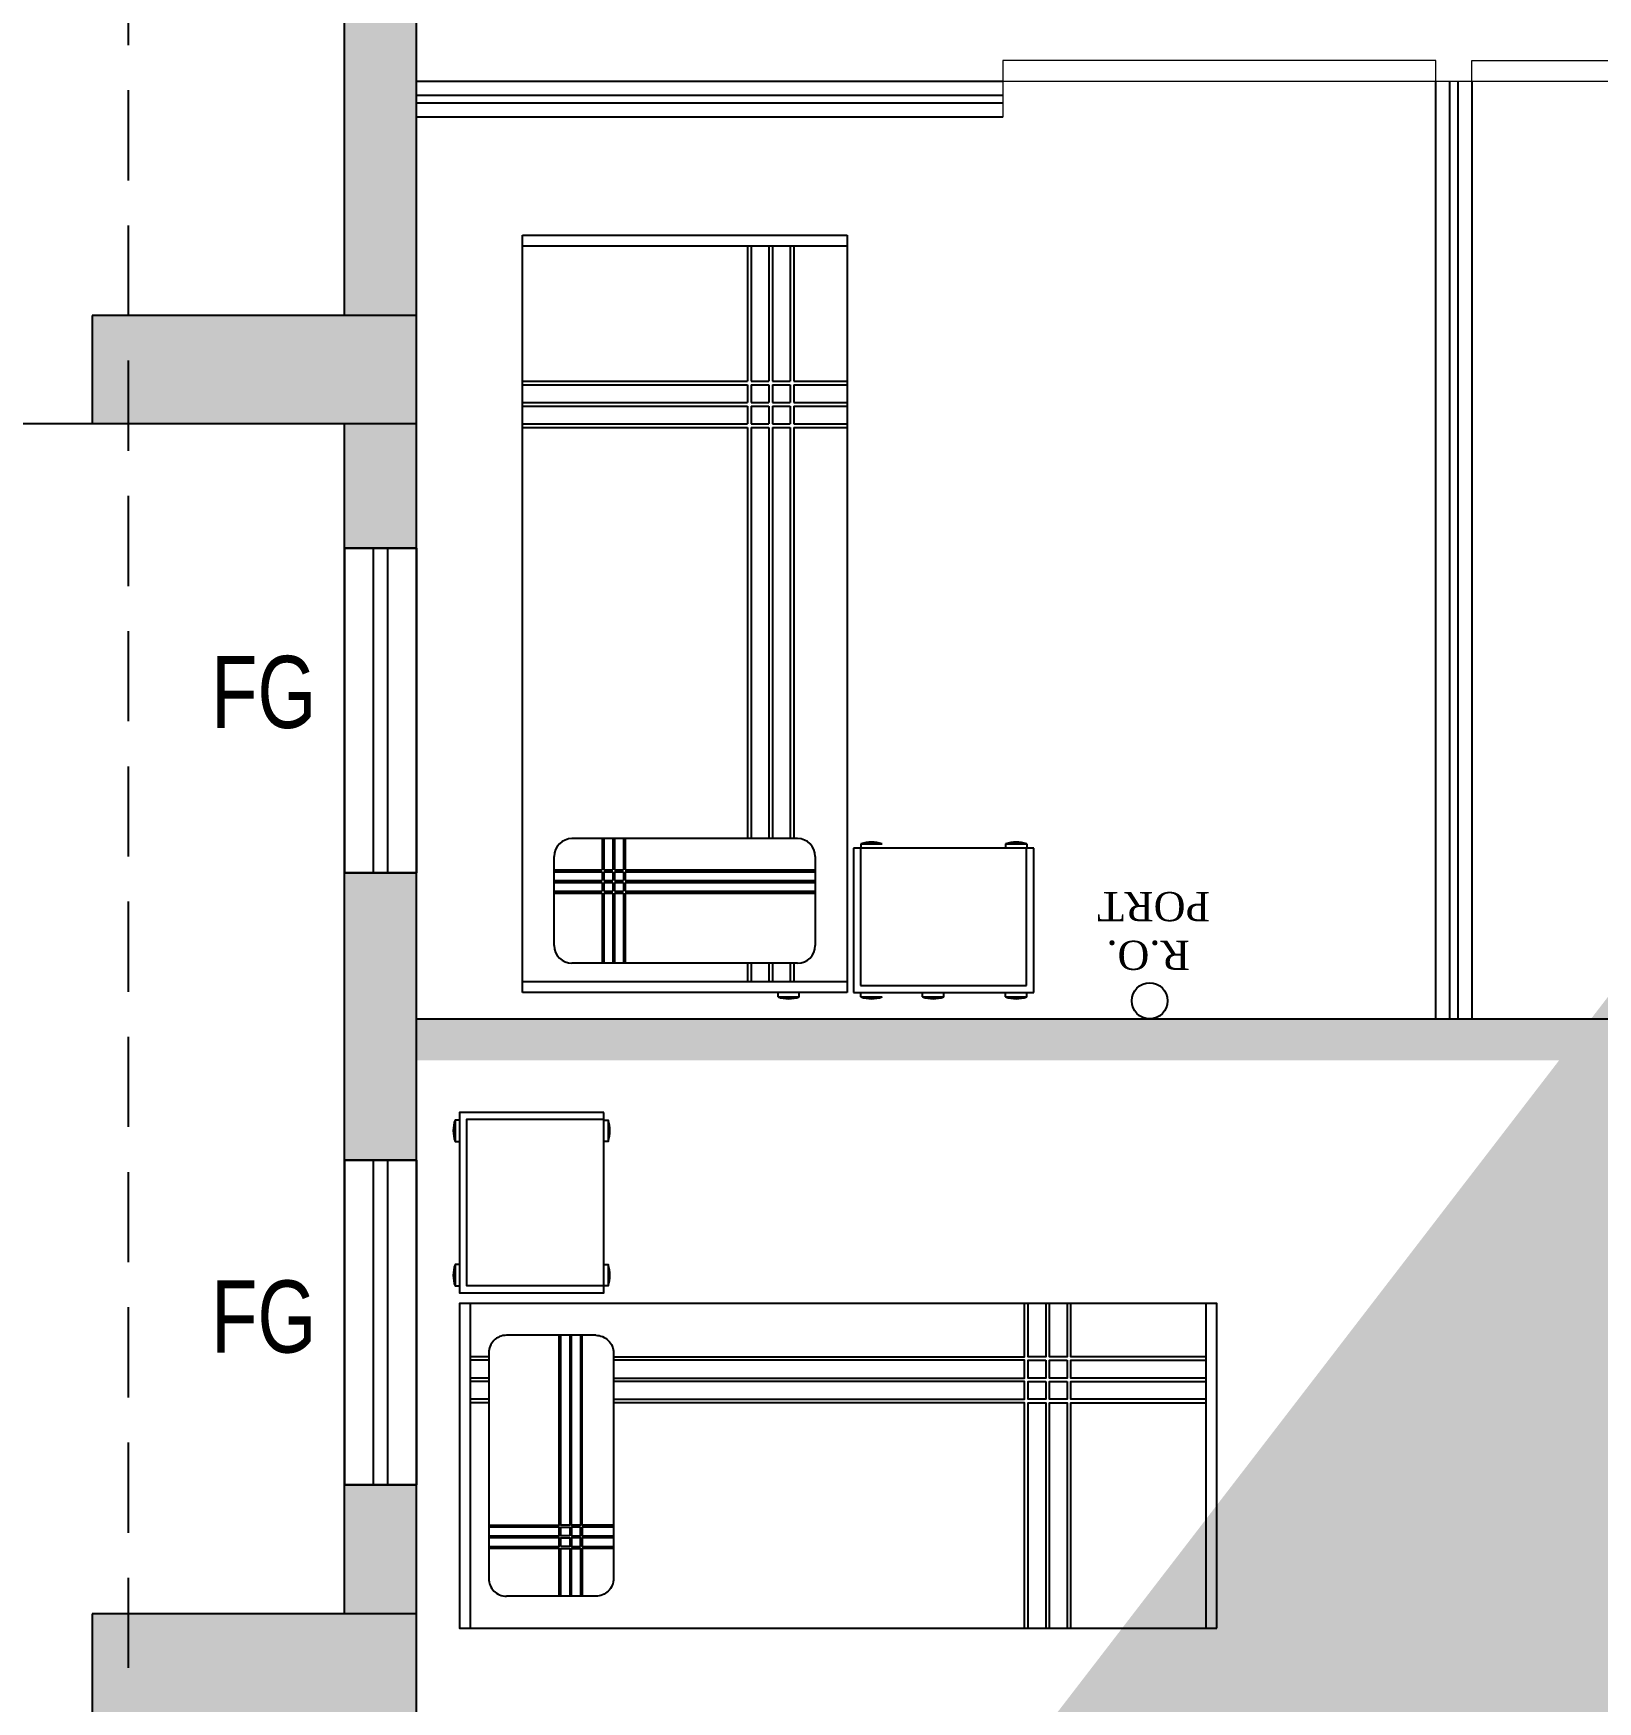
# Model space of a CAD drawing. Extents: x 11034434 to 11724204, y -4674497 to -3911811.
# Drawn here: x 11290358 to 11294695, y -4637256 to -4632629 of the extents above; entities that cross this region are included whole.
import ezdxf

# ---------------------------------------------------------------- set-up
doc = ezdxf.new("R2010")
doc.units = 0
doc.header["$MEASUREMENT"] = 0
doc.linetypes.add('DASHED', pattern=[0.75, 0.5, -0.25])
doc.layers.get('0').update_dxf_attribs({"color": 251, "linetype": 'CONTINUOUS'})
doc.layers.add('0.0', color=251, linetype='CONTINUOUS', lineweight=0)
doc.layers.add('OT TEXT', color=251, linetype='CONTINUOUS', lineweight=5)
doc.layers.add('HATCH', color=251, linetype='CONTINUOUS')
doc.layers.add('HS', color=251, linetype='CONTINUOUS')
doc.styles.add('ARIAL', font='arial.ttf', dxfattribs={"width": 0.75})
doc.styles.get("Standard").update_dxf_attribs({"font": 'arial.ttf'})

msp = doc.modelspace()

# ---------------------------------------------------------------- hatches: boundary and pattern name
at = {"layer": 'HATCH', "ltscale": 500}
h = msp.add_hatch(color=251, dxfattribs=at)
h.dxf.hatch_style = 1
h.paths.add_polyline_path([(11284390.7, -4648802), (11284690.7, -4648802), (11284690.7, -4649702), (11284390.7, -4649702)])
h.paths.add_polyline_path([(11327800.7, -4652667), (11328700.7, -4652667), (11328700.7, -4652967), (11327800.7, -4652967)])
h.paths.add_polyline_path([(11302215.7, -4658732), (11302515.7, -4658732), (11302515.7, -4659632), (11302215.7, -4659632)])
h.paths.add_polyline_path([(11324600.7, -4658732), (11325200.7, -4658732), (11325200.7, -4659032), (11324600.7, -4659032)])
h.paths.add_polyline_path([(11280960.7, -4640612), (11281710.7, -4640612), (11281710.7, -4640912), (11280960.7, -4640912)])
h.paths.add_polyline_path([(11280960.7, -4644142), (11281860.7, -4644142), (11281860.7, -4644442), (11280960.7, -4644442)])
h.paths.add_polyline_path([(11317942.4, -4658632), (11318770.7, -4658632), (11318770.7, -4658932), (11317942.4, -4658932)])
h.paths.add_polyline_path([(11294185.7, -4658032), (11294485.7, -4658032), (11294485.7, -4658932), (11294185.7, -4658932)])
h.paths.add_polyline_path([(11288015.7, -4658182), (11288315.7, -4658182), (11288315.7, -4658932), (11288015.7, -4658932)])
h.paths.add_polyline_path([(11287690.7, -4658957), (11287990.7, -4658957), (11287990.7, -4659707), (11287690.7, -4659707)])
h.paths.add_polyline_path([(11280960.7, -4629742), (11281710.7, -4629742), (11281710.7, -4630042), (11280960.7, -4630042)])
h.paths.add_polyline_path([(11327800.7, -4629742), (11328700.7, -4629742), (11328700.7, -4630042), (11327800.7, -4630042)])
h.paths.add_polyline_path([(11280860.7, -4648802), (11281160.7, -4648802), (11281160.7, -4649702), (11280860.7, -4649702)])
h.paths.add_polyline_path([(11287690.7, -4658182), (11287990.7, -4658182), (11287990.7, -4658932), (11287690.7, -4658932)])
h.paths.add_polyline_path([(11327700.7, -4616012), (11328000.7, -4616012), (11328000.7, -4615033.7), (11327700.7, -4615033.7)])
h.paths.add_polyline_path([(11280960.7, -4637012), (11281710.7, -4637012), (11281710.7, -4637312), (11280960.7, -4637312)])
h.paths.add_polyline_path([(11309415.7, -4658732), (11309715.7, -4658732), (11309715.7, -4659632), (11309415.7, -4659632)])
h.paths.add_polyline_path([(11327800.7, -4609782), (11328700.7, -4609782), (11328700.7, -4610082), (11327800.7, -4610082)])
h.paths.add_polyline_path([(11327800.7, -4626142), (11328700.7, -4626142), (11328700.7, -4626442), (11327800.7, -4626442)])
h.paths.add_polyline_path([(11280960.7, -4633412), (11281710.7, -4633412), (11281710.7, -4633712), (11280960.7, -4633712)])
h.paths.add_polyline_path([(11313015.7, -4652702), (11313315.7, -4652702), (11313315.7, -4653602), (11313015.7, -4653602)])
h.paths.add_polyline_path([(11327800.7, -4633412), (11328700.7, -4633412), (11328700.7, -4633712), (11327800.7, -4633712)])
h.paths.add_polyline_path([(11286005.7, -4619012), (11286305.7, -4619012), (11286305.7, -4619612), (11286005.7, -4619612)])
h.paths.add_polyline_path([(11280960.7, -4619012), (11281860.7, -4619012), (11281860.7, -4619312), (11280960.7, -4619312)])
h.paths.add_polyline_path([(11327800.7, -4619012), (11328600.7, -4619012), (11328600.7, -4619312), (11327800.7, -4619312)])
h.paths.add_polyline_path([(11324600.7, -4647742), (11325299.6, -4647742), (11325299.6, -4648042), (11324600.7, -4648042)])
h.paths.add_polyline_path([(11321770.7, -4658632), (11322598.9, -4658632), (11322598.9, -4658932), (11321770.7, -4658932)])
h.paths.add_polyline_path([(11327800.7, -4640612), (11328700.7, -4640612), (11328700.7, -4640912), (11327800.7, -4640912)])
h.paths.add_polyline_path([(11286005.7, -4615412), (11286305.7, -4615412), (11286305.7, -4616012), (11286005.7, -4616012)])
h.paths.add_polyline_path([(11286330.7, -4615412), (11286630.7, -4615412), (11286630.7, -4616012), (11286330.7, -4616012)])
h.paths.add_polyline_path([(11282340.7, -4615112), (11282640.7, -4615112), (11282640.7, -4616012), (11282340.7, -4616012)])
h.paths.add_polyline_path([(11327800.7, -4658632), (11328700.7, -4658632), (11328700.7, -4658932), (11327800.7, -4658932)])
h.paths.add_polyline_path([(11300450.7, -4607482), (11300750.7, -4607482), (11300750.7, -4608382), (11300450.7, -4608382)])
h.paths.add_polyline_path([(11306480.7, -4607482), (11306780.7, -4607482), (11306780.7, -4608382), (11306480.7, -4608382)])
h.paths.add_polyline_path([(11284390.7, -4658182), (11284690.7, -4658182), (11284690.7, -4658932), (11284390.7, -4658932)])
h.paths.add_polyline_path([(11286330.7, -4619012), (11286630.7, -4619012), (11286630.7, -4619612), (11286330.7, -4619612)])
h.paths.add_polyline_path([(11297150.7, -4607482), (11297450.7, -4607482), (11297450.7, -4608382), (11297150.7, -4608382)])
h.paths.add_polyline_path([(11282340.7, -4609232), (11282640.7, -4609232), (11282640.7, -4609982), (11282340.7, -4609982)])
h.paths.add_polyline_path([(11286005.7, -4622612), (11286305.7, -4622612), (11286305.7, -4623212), (11286005.7, -4623212)])
h.paths.add_polyline_path([(11286330.7, -4623212), (11286630.7, -4623212), (11286630.7, -4622612), (11286330.7, -4622612)])
h.paths.add_polyline_path([(11284390.7, -4643692), (11284690.7, -4643692), (11284690.7, -4644442), (11284390.7, -4644442)])
h.paths.add_polyline_path([(11286005.7, -4609232), (11286305.7, -4609232), (11286305.7, -4609982), (11286005.7, -4609982)])
h.paths.add_polyline_path([(11283940.7, -4658957), (11284690.7, -4658957), (11284690.7, -4659257), (11283940.7, -4659257)])
h.paths.add_polyline_path([(11313015.7, -4658732), (11313315.7, -4658732), (11313315.7, -4659632), (11313015.7, -4659632)])
h.paths.add_polyline_path([(11284390.7, -4652702), (11284690.7, -4652702), (11284690.7, -4653452), (11284390.7, -4653452)])
h.paths.add_polyline_path([(11305815.7, -4658732), (11306115.7, -4658732), (11306115.7, -4659632), (11305815.7, -4659632)])
h.paths.add_polyline_path([(11327800.7, -4622612), (11328700.7, -4622612), (11328700.7, -4622912), (11327800.7, -4622912)])
h.paths.add_polyline_path([(11280960.7, -4626142), (11281710.7, -4626142), (11281710.7, -4626442), (11280960.7, -4626442)])
h.paths.add_polyline_path([(11321770.7, -4658957), (11322370.7, -4658957), (11322370.7, -4659257), (11321770.7, -4659257)])
h.paths.add_polyline_path([(11280685.7, -4658957), (11281435.7, -4658957), (11281435.7, -4659257), (11280685.7, -4659257)])
h.paths.add_polyline_path([(11318170.7, -4658957), (11318770.7, -4658957), (11318770.7, -4659257), (11318170.7, -4659257)])
h.paths.add_polyline_path([(11281860.7, -4622612), (11280960.7, -4622612), (11280960.7, -4622912), (11281860.7, -4622912)])
h.paths.add_polyline_path([(11294185.7, -4652702), (11294485.7, -4652702), (11294485.7, -4653602), (11294185.7, -4653602)])
h.paths.add_polyline_path([(11298615.7, -4658732), (11298915.7, -4658732), (11298915.7, -4659632), (11298615.7, -4659632)])
h.paths.add_polyline_path([(11318470.7, -4652702), (11318770.7, -4652702), (11318770.7, -4653602), (11318470.7, -4653602)])
h.paths.add_polyline_path([(11327800.7, -4644142), (11328700.7, -4644142), (11328700.7, -4644442), (11327800.7, -4644442)])
h.paths.add_polyline_path([(11327800.7, -4649402), (11328778.9, -4649402), (11328778.9, -4649702), (11327800.7, -4649702)])
h.paths.add_polyline_path([(11288760.7, -4609082), (11289060.7, -4609082), (11289060.7, -4609982), (11288760.7, -4609982)])
edge = h.paths.add_edge_path()
edge.add_line((11309265.7, -4609082), (11309265.7, -4609982))
edge.add_line((11321770.7, -4649702), (11322748.9, -4649702))
edge.add_line((11287690.7, -4643692), (11287690.7, -4644442))
edge.add_line((11309565.7, -4616012), (11309565.7, -4615112))
edge.add_line((11287990.7, -4653452), (11287990.7, -4652702))
edge.add_line((11288015.7, -4652702), (11288015.7, -4653452))
h.paths.add_polyline_path([(11306480.7, -4649402), (11307380.7, -4649402), (11307380.7, -4649702), (11306480.7, -4649702)], flags=17)
h.paths.add_polyline_path([(11291120.7, -4648802), (11291420.7, -4648802), (11291420.7, -4649702), (11291120.7, -4649702)], flags=17)
h.paths.add_polyline_path([(11288015.7, -4648952), (11288315.7, -4648952), (11288315.7, -4649702), (11288015.7, -4649702)], flags=17)
h.paths.add_polyline_path([(11288015.7, -4652702), (11288315.7, -4652702), (11288315.7, -4653452), (11288015.7, -4653452)], flags=17)
h.paths.add_polyline_path([(11296472.4, -4649402), (11297450.7, -4649402), (11297450.7, -4649702), (11296472.4, -4649702)], flags=17)
h.paths.add_polyline_path([(11298276.5, -4652702), (11299254.8, -4652702), (11299254.8, -4653002), (11298276.5, -4653002)], flags=17)
h.paths.add_polyline_path([(11311840.7, -4649402), (11312740.7, -4649402), (11312740.7, -4649702), (11311840.7, -4649702)], flags=17)
h.paths.add_polyline_path([(11300450.7, -4649402), (11301428.9, -4649402), (11301428.9, -4649702), (11300450.7, -4649702)], flags=17)
h.paths.add_polyline_path([(11317870.7, -4649402), (11318770.7, -4649402), (11318770.7, -4649702), (11317870.7, -4649702)], flags=17)
h.paths.add_polyline_path([(11287690.7, -4648952), (11287990.7, -4648952), (11287990.7, -4649702), (11287690.7, -4649702)], flags=17)
h.paths.add_polyline_path([(11287690.7, -4652702), (11287990.7, -4652702), (11287990.7, -4653452), (11287690.7, -4653452)], flags=17)
h.paths.add_polyline_path([(11311840.7, -4622612), (11312740.7, -4622612), (11312740.7, -4622912), (11311840.7, -4622912)], flags=17)
h.paths.add_polyline_path([(11306480.7, -4615412), (11306780.7, -4615412), (11306780.7, -4616012), (11306480.7, -4616012)], flags=16)
h.paths.add_polyline_path([(11306480.7, -4629742), (11307380.7, -4629742), (11307380.7, -4630042), (11306480.7, -4630042)], flags=17)
h.paths.add_polyline_path([(11303250.7, -4613552), (11303850.7, -4613552), (11303850.7, -4613852), (11303250.7, -4613852)], flags=17)
h.paths.add_polyline_path([(11303250.7, -4615712), (11303850.7, -4615712), (11303850.7, -4616012), (11303250.7, -4616012)], flags=16)
h.paths.add_polyline_path([(11311840.7, -4644142), (11312740.7, -4644142), (11312740.7, -4644442), (11311840.7, -4644442)], flags=17)
h.paths.add_polyline_path([(11287690.7, -4643692), (11287990.7, -4643692), (11287990.7, -4644442), (11287690.7, -4644442)], flags=17)
h.paths.add_polyline_path([(11297450.7, -4633712), (11296550.7, -4633712), (11296550.7, -4633412), (11297450.7, -4633412)], flags=17)
h.paths.add_polyline_path([(11290520.7, -4640612), (11291420.7, -4640612), (11291420.7, -4640912), (11290520.7, -4640912)], flags=17)
h.paths.add_polyline_path([(11297150.7, -4643842), (11297450.7, -4643842), (11297450.7, -4644742), (11297150.7, -4644742)], flags=17)
h.paths.add_polyline_path([(11290520.7, -4644142), (11291420.7, -4644142), (11291420.7, -4644442), (11290520.7, -4644442)], flags=17)
h.paths.add_polyline_path([(11306480.7, -4640612), (11307380.7, -4640612), (11307380.7, -4640912), (11306480.7, -4640912)], flags=17)
h.paths.add_polyline_path([(11288015.7, -4643692), (11288315.7, -4643692), (11288315.7, -4644442), (11288015.7, -4644442)], flags=17)
h.paths.add_polyline_path([(11290520.7, -4637012), (11291420.7, -4637012), (11291420.7, -4637312), (11290520.7, -4637312)], flags=17)
h.paths.add_polyline_path([(11311840.7, -4626142), (11312740.7, -4626142), (11312740.7, -4626442), (11311840.7, -4626442)], flags=17)
h.paths.add_polyline_path([(11311840.7, -4637012), (11312740.7, -4637012), (11312740.7, -4637312), (11311840.7, -4637312)], flags=17)
h.paths.add_polyline_path([(11311840.7, -4633412), (11312740.7, -4633412), (11312740.7, -4633712), (11311840.7, -4633712)], flags=17)
h.paths.add_polyline_path([(11315340.7, -4647742), (11315940.7, -4647742), (11315940.7, -4648042), (11315340.7, -4648042)], flags=17)
h.paths.add_polyline_path([(11321770.7, -4629742), (11322670.7, -4629742), (11322670.7, -4630042), (11321770.7, -4630042)], flags=17)
h.paths.add_polyline_path([(11317870.7, -4629742), (11318770.7, -4629742), (11318770.7, -4630042), (11317870.7, -4630042)], flags=17)
h.paths.add_polyline_path([(11300450.7, -4636712), (11300750.7, -4636712), (11300750.7, -4637612), (11300450.7, -4637612)], flags=17)
h.paths.add_polyline_path([(11306480.7, -4637012), (11307380.7, -4637012), (11307380.7, -4637312), (11306480.7, -4637312)], flags=17)
h.paths.add_polyline_path([(11321770.7, -4649402), (11322748.9, -4649402), (11322748.9, -4649702), (11321770.7, -4649702)], flags=17)
h.paths.add_polyline_path([(11297150.7, -4636712), (11297450.7, -4636712), (11297450.7, -4637612), (11297150.7, -4637612)], flags=17)
h.paths.add_polyline_path([(11318470.7, -4636712), (11318770.7, -4636712), (11318770.7, -4637612), (11318470.7, -4637612)], flags=17)
h.paths.add_polyline_path([(11300450.7, -4629742), (11301350.7, -4629742), (11301350.7, -4630042), (11300450.7, -4630042)], flags=17)
h.paths.add_polyline_path([(11313568.2, -4615712), (11314468.2, -4615712), (11314468.2, -4616012), (11313568.2, -4616012)], flags=17)
h.paths.add_polyline_path([(11317870.7, -4615712), (11318770.7, -4615712), (11318770.7, -4616012), (11317870.7, -4616012)], flags=17)
h.paths.add_polyline_path([(11321770.7, -4615712), (11322670.7, -4615712), (11322670.7, -4616012), (11321770.7, -4616012)], flags=17)
h.paths.add_polyline_path([(11306480.7, -4633412), (11307380.7, -4633412), (11307380.7, -4633712), (11306480.7, -4633712)], flags=17)
h.paths.add_polyline_path([(11300450.7, -4633412), (11301350.7, -4633412), (11301350.7, -4633712), (11300450.7, -4633712)], flags=17)
h.paths.add_polyline_path([(11294020.7, -4647742), (11294620.7, -4647742), (11294620.7, -4648042), (11294020.7, -4648042)], flags=17)
h.paths.add_polyline_path([(11306480.7, -4622612), (11307380.7, -4622612), (11307380.7, -4622912), (11306480.7, -4622912)], flags=17)
h.paths.add_polyline_path([(11290520.7, -4633412), (11291420.7, -4633412), (11291420.7, -4633712), (11290520.7, -4633712)], flags=17)
h.paths.add_polyline_path([(11321770.7, -4633412), (11322670.7, -4633412), (11322670.7, -4633712), (11321770.7, -4633712)], flags=17)
h.paths.add_polyline_path([(11317870.7, -4633412), (11318770.7, -4633412), (11318770.7, -4633712), (11317870.7, -4633712)], flags=17)
h.paths.add_polyline_path([(11321770.7, -4636712), (11322070.7, -4636712), (11322070.7, -4637612), (11321770.7, -4637612)], flags=17)
h.paths.add_polyline_path([(11300450.7, -4640312), (11300750.7, -4640312), (11300750.7, -4641212), (11300450.7, -4641212)], flags=17)
h.paths.add_polyline_path([(11321770.7, -4643842), (11322070.7, -4643842), (11322070.7, -4644742), (11321770.7, -4644742)], flags=17)
h.paths.add_polyline_path([(11306480.7, -4626142), (11307380.7, -4626142), (11307380.7, -4626442), (11306480.7, -4626442)], flags=17)
h.paths.add_polyline_path([(11318470.7, -4625842), (11318770.7, -4625842), (11318770.7, -4626742), (11318470.7, -4626742)], flags=17)
h.paths.add_polyline_path([(11321770.7, -4625842), (11322070.7, -4625842), (11322070.7, -4626742), (11321770.7, -4626742)], flags=17)
h.paths.add_polyline_path([(11296550.7, -4629742), (11297450.7, -4629742), (11297450.7, -4630042), (11296550.7, -4630042)], flags=17)
h.paths.add_polyline_path([(11311645.4, -4629741.8), (11312740.7, -4629742), (11312740.7, -4630042), (11311645.4, -4630041.8)], flags=17)
h.paths.add_polyline_path([(11290520.7, -4629742), (11291420.7, -4629742), (11291420.7, -4630042), (11290520.7, -4630042)], flags=17)
h.paths.add_polyline_path([(11305476.5, -4652702), (11306454.8, -4652702), (11306454.8, -4653002), (11305476.5, -4653002)], flags=17)
h.paths.add_polyline_path([(11297150.7, -4640312), (11297450.7, -4640312), (11297450.7, -4641212), (11297150.7, -4641212)], flags=17)
h.paths.add_polyline_path([(11293005.7, -4609982), (11293305.7, -4609982), (11293305.7, -4609182), (11293005.7, -4609182)], flags=17)
h.paths.add_polyline_path([(11321770.7, -4622312), (11322070.7, -4622312), (11322070.7, -4623212), (11321770.7, -4623212)], flags=17)
h.paths.add_polyline_path([(11297150.7, -4612952), (11297450.7, -4612952), (11297450.7, -4613852), (11297150.7, -4613852)], flags=17)
h.paths.add_polyline_path([(11311840.7, -4619012), (11312740.7, -4619012), (11312740.7, -4619312), (11311840.7, -4619312)], flags=17)
h.paths.add_polyline_path([(11306480.7, -4612952), (11306780.7, -4612952), (11306780.7, -4613852), (11306480.7, -4613852)], flags=17)
h.paths.add_polyline_path([(11293005.7, -4615112), (11293305.7, -4615112), (11293305.7, -4616012), (11293005.7, -4616012)], flags=17)
h.paths.add_polyline_path([(11309265.7, -4615112), (11309565.7, -4615112), (11309565.7, -4616012), (11309265.7, -4616012)], flags=16)
h.paths.add_polyline_path([(11290520.7, -4619012), (11291420.7, -4619012), (11291420.7, -4619312), (11290520.7, -4619312)], flags=17)
h.paths.add_polyline_path([(11300450.7, -4619012), (11301095.7, -4619012), (11301095.7, -4619312), (11300450.7, -4619312)], flags=17)
h.paths.add_polyline_path([(11288760.7, -4615112), (11289060.7, -4615112), (11289060.7, -4616012), (11288760.7, -4616012)], flags=17)
h.paths.add_polyline_path([(11318470.7, -4609082), (11318770.7, -4609082), (11318770.7, -4609982), (11318470.7, -4609982)], flags=17)
h.paths.add_polyline_path([(11297150.7, -4615112), (11297450.7, -4615112), (11297450.7, -4616012), (11297150.7, -4616012)], flags=17)
h.paths.add_polyline_path([(11313868.2, -4609082), (11314168.2, -4609082), (11314168.2, -4609982), (11313868.2, -4609982)], flags=17)
h.paths.add_polyline_path([(11321770.7, -4619012), (11322670.7, -4619012), (11322670.7, -4619312), (11321770.7, -4619312)], flags=17)
h.paths.add_polyline_path([(11297150.7, -4625842), (11297450.7, -4625842), (11297450.7, -4626742), (11297150.7, -4626742)], flags=17)
h.paths.add_polyline_path([(11290520.7, -4622612), (11291420.7, -4622612), (11291420.7, -4622912), (11290520.7, -4622912)], flags=17)
h.paths.add_polyline_path([(11309265.7, -4609082), (11309565.7, -4609082), (11309565.7, -4609982), (11309265.7, -4609982)], flags=17)
h.paths.add_polyline_path([(11317870.7, -4619012), (11318770.7, -4619012), (11318770.7, -4619312), (11317870.7, -4619312)], flags=17)
h.paths.add_polyline_path([(11321770.7, -4609082), (11322070.7, -4609082), (11322070.7, -4609982), (11321770.7, -4609982)], flags=17)
h.paths.add_polyline_path([(11309076.5, -4652702), (11310054.8, -4652702), (11310054.8, -4653002), (11309076.5, -4653002)], flags=17)
h.paths.add_polyline_path([(11306480.7, -4619012), (11307380.7, -4619012), (11307380.7, -4619312), (11306480.7, -4619312)], flags=17)
h.paths.add_polyline_path([(11306480.7, -4644142), (11307380.7, -4644142), (11307380.7, -4644442), (11306480.7, -4644442)], flags=17)
h.paths.add_polyline_path([(11300450.7, -4622312), (11300750.7, -4622312), (11300750.7, -4623212), (11300450.7, -4623212)], flags=17)
h.paths.add_polyline_path([(11311840.7, -4640612), (11312740.7, -4640612), (11312740.7, -4640912), (11311840.7, -4640912)], flags=17)
h.paths.add_polyline_path([(11297150.7, -4623212), (11297450.7, -4623212), (11297450.7, -4622314.4), (11297150.7, -4622314.4)], flags=17)
h.paths.add_polyline_path([(11318470.7, -4640312), (11318770.7, -4640312), (11318770.7, -4641212), (11318470.7, -4641212)], flags=17)
h.paths.add_polyline_path([(11300450.7, -4643842), (11300750.7, -4643842), (11300750.7, -4644742), (11300450.7, -4644742)], flags=17)
h.paths.add_polyline_path([(11321770.7, -4640312), (11322070.7, -4640312), (11322070.7, -4641212), (11321770.7, -4641212)], flags=17)
h.paths.add_polyline_path([(11296472.4, -4619012), (11297450.7, -4619012), (11297450.7, -4619312), (11296472.4, -4619312)], flags=17)
h.paths.add_polyline_path([(11318470.7, -4643842), (11318770.7, -4643842), (11318770.7, -4644742), (11318470.7, -4644742)], flags=17)
h.paths.add_polyline_path([(11300450.7, -4625842), (11300750.7, -4625842), (11300750.7, -4626742), (11300450.7, -4626742)], flags=17)
h.paths.add_polyline_path([(11290520.7, -4626142), (11291420.7, -4626142), (11291420.7, -4626442), (11290520.7, -4626442)], flags=17)
h.paths.add_polyline_path([(11318470.7, -4622312), (11318770.7, -4622312), (11318770.7, -4623212), (11318470.7, -4623212)], flags=17)
h.paths.add_polyline_path([(11322070.7, -4652759.1), (11321770.7, -4652759.1), (11321770.7, -4653680.2), (11322070.7, -4653680.2)])
at = {"layer": 'HS', "lineweight": -3, "ltscale": 500}
h = msp.add_hatch(color=256, dxfattribs=at)
h.dxf.hatch_style = 1
h.paths.add_polyline_path([(11291420.7, -4630382), (11291420.7, -4630042), (11291220.7, -4630042), (11291220.7, -4630382)])
h.paths.add_polyline_path([(11291220.7, -4633412), (11291220.7, -4633112), (11291420.7, -4633112), (11291420.7, -4633412)])
h = msp.add_hatch(color=256, dxfattribs=at)
h.dxf.hatch_style = 1
h.paths.add_polyline_path([(11291420.7, -4633122.5), (11291420.7, -4630355.2), (11291220.7, -4630355.2), (11291220.7, -4633122.5)])
h = msp.add_hatch(color=256, dxfattribs=at)
h.dxf.hatch_style = 1
h.paths.add_polyline_path([(11291420.7, -4635754), (11291420.7, -4634957), (11291220.7, -4634957), (11291220.7, -4635754), (11291420.7, -4635754)])
h.paths.add_polyline_path([(11291420.7, -4637012), (11291420.7, -4636654), (11291220.7, -4636654), (11291220.7, -4637012)])
h.paths.add_polyline_path([(11291420.7, -4634057), (11291420.7, -4633712), (11291220.7, -4633712), (11291220.7, -4634057)])
h = msp.add_hatch(color=256, dxfattribs=at)
h.dxf.hatch_style = 1
h.paths.add_polyline_path([(11297335.7, -4635477), (11297335.7, -4635362), (11291420.7, -4635362), (11291420.7, -4635477)])

# ---------------------------------------------------------------- linework, layer by layer
at = {"linetype": 'DASHED', "lineweight": 25, "ltscale": 500}
msp.add_line((11290620.7, -4623412), (11290620.7, -4643642), dxfattribs=at)
at = {"lineweight": 25}
for p, q in [((11291420.7, -4633712), (11291420.7, -4629303)), ((11291220.7, -4633412), (11291220.7, -4630042)), ((11291420.7, -4632761.9), (11293046.4, -4632761.9)), ((11294246.3, -4635362), (11294246.3, -4632761.9)), ((11294285.3, -4635362), (11294285.3, -4632761.9)), ((11294307.3, -4632761.9), (11294307.3, -4635362)), ((11294346.3, -4632761.9), (11294346.3, -4635362)), ((11291420.7, -4632801), (11293046.4, -4632801)), ((11293046.4, -4632822.9), (11291420.7, -4632822.9)), ((11293046.4, -4632862), (11291420.7, -4632862)), ((11291714.1, -4635289.3), (11291714.1, -4633189.3)), ((11291714.1, -4633189.3), (11292614.1, -4633189.3)), ((11291714.1, -4633218.8), (11292614.1, -4633218.8)), ((11292614.1, -4633189.3), (11292614.1, -4635289.3)), ((11291420.7, -4633412), (11290520.7, -4633412)), ((11290520.7, -4633412), (11290520.7, -4633712)), ((11291420.7, -4633712), (11288058.4, -4633712)), ((11291220.7, -4637012), (11291220.7, -4633712)), ((11291420.7, -4637012), (11291420.7, -4633712)), ((11291220.7, -4634057), (11291220.7, -4634957)), ((11291220.7, -4634057), (11291420.7, -4634057)), ((11291300.7, -4634957), (11291300.7, -4634057)), ((11291340.7, -4634957), (11291340.7, -4634057)), ((11291420.7, -4634057), (11291420.7, -4634957)), ((11292476.8, -4634862.4), (11291851.4, -4634862.4)), ((11293131.6, -4634889.3), (11292631.6, -4634889.3)), ((11292631.6, -4634889.3), (11292631.6, -4635289.3)), ((11292651.3, -4634889.3), (11292651.3, -4635269.6)), ((11292652.7, -4634877.1), (11292652.7, -4634889.3)), ((11292652.7, -4634877.1), (11292711.8, -4634877.1)), ((11293053.7, -4634877.1), (11293053.7, -4634889.3)), ((11293053.7, -4634877.1), (11293112.8, -4634877.1)), ((11293111.9, -4635269.6), (11293111.9, -4634889.3)), ((11293112.8, -4634877.1), (11293112.8, -4634889.3)), ((11293131.6, -4635289.3), (11293131.6, -4634889.3)), ((11291802.2, -4635159), (11291802.2, -4634911.6)), ((11292526, -4634911.6), (11292526, -4635159)), ((11291220.7, -4634957), (11291420.7, -4634957)), ((11292476.8, -4635208.2), (11291851.4, -4635208.2)), ((11292614.1, -4635259.7), (11291714.1, -4635259.7)), ((11292614.1, -4635289.3), (11291714.1, -4635289.3)), ((11292422.7, -4635301.4), (11292422.7, -4635289.3)), ((11292422.7, -4635301.4), (11292481.8, -4635301.4)), ((11292481.8, -4635301.4), (11292481.8, -4635289.3)), ((11292631.6, -4635289.3), (11293131.6, -4635289.3)), ((11292651.3, -4635269.6), (11293111.9, -4635269.6)), ((11292652.7, -4635301.4), (11292652.7, -4635289.3)), ((11292652.7, -4635301.4), (11292711.8, -4635301.4)), ((11292823.7, -4635301.4), (11292823.7, -4635289.3)), ((11292823.7, -4635301.4), (11292882.8, -4635301.4)), ((11292882.8, -4635301.4), (11292882.8, -4635289.3)), ((11293053.7, -4635301.4), (11293053.7, -4635289.3)), ((11293053.7, -4635301.4), (11293112.8, -4635301.4)), ((11293112.8, -4635301.4), (11293112.8, -4635289.3)), ((11291420.7, -4635362), (11297335.7, -4635362)), ((11291220.7, -4635754), (11291220.7, -4636654)), ((11291220.7, -4635754), (11291420.7, -4635754)), ((11291300.7, -4636654), (11291300.7, -4635754)), ((11291340.7, -4636654), (11291340.7, -4635754)), ((11291420.7, -4635754), (11291420.7, -4636654)), ((11291420.7, -4637012), (11291420.7, -4635812)), ((11291569, -4636151.5), (11291569, -4637051.5)), ((11293610, -4637051.5), (11293610, -4636151.5)), ((11291917.1, -4636239.6), (11291669.7, -4636239.6)), ((11291220.7, -4636654), (11291420.7, -4636654)), ((11291420.7, -4637012), (11290520.7, -4637012)), ((11290520.7, -4637012), (11290520.7, -4637312)), ((11291420.7, -4637312), (11291420.7, -4637012))]:
    msp.add_line(p, q, dxfattribs=at)
at = {"lineweight": 25, "ltscale": 0.75}
for p, q in [((11292338.5, -4633218.8), (11292338.5, -4633594.2)), ((11292348.4, -4633218.8), (11292348.4, -4633594.2)), ((11292397.6, -4633218.8), (11292397.6, -4633594.2)), ((11292407.4, -4633218.8), (11292407.4, -4633594.2)), ((11292456.6, -4633218.8), (11292456.6, -4633594.2)), ((11292466.5, -4633218.8), (11292466.5, -4633594.2)), ((11291714.1, -4633594.2), (11292338.5, -4633594.2)), ((11292348.4, -4633594.2), (11292397.6, -4633594.2)), ((11292407.4, -4633594.2), (11292456.6, -4633594.2)), ((11292466.5, -4633594.2), (11292614.1, -4633594.2)), ((11291714.1, -4633604), (11292338.5, -4633604)), ((11292338.5, -4633604), (11292338.5, -4633653.2)), ((11292348.4, -4633604), (11292348.4, -4633653.2)), ((11292348.4, -4633604), (11292397.6, -4633604)), ((11292397.6, -4633604), (11292397.6, -4633653.2)), ((11292407.4, -4633604), (11292407.4, -4633653.2)), ((11292407.4, -4633604), (11292456.6, -4633604)), ((11292456.6, -4633604), (11292456.6, -4633653.2)), ((11292466.5, -4633604), (11292466.5, -4633653.2)), ((11292466.5, -4633604), (11292614.1, -4633604)), ((11291714.1, -4633653.2), (11292338.5, -4633653.2)), ((11291714.1, -4633663.1), (11292338.5, -4633663.1)), ((11292338.5, -4633663.1), (11292338.5, -4633712.3)), ((11292348.4, -4633653.2), (11292397.6, -4633653.2)), ((11292348.4, -4633663.1), (11292348.4, -4633712.3)), ((11292348.4, -4633663.1), (11292397.6, -4633663.1)), ((11292397.6, -4633663.1), (11292397.6, -4633712.3)), ((11292407.4, -4633653.2), (11292456.6, -4633653.2)), ((11292407.4, -4633663.1), (11292407.4, -4633712.3)), ((11292407.4, -4633663.1), (11292456.6, -4633663.1)), ((11292456.6, -4633663.1), (11292456.6, -4633712.3)), ((11292466.5, -4633653.2), (11292614.1, -4633653.2)), ((11292466.5, -4633663.1), (11292466.5, -4633712.3)), ((11292466.5, -4633663.1), (11292614.1, -4633663.1)), ((11291714.1, -4633712.3), (11292338.5, -4633712.3)), ((11291714.1, -4633722.1), (11292338.5, -4633722.1)), ((11292338.5, -4633722.1), (11292338.5, -4634862.4)), ((11292348.4, -4633712.3), (11292397.6, -4633712.3)), ((11292348.4, -4633722.1), (11292348.4, -4634862.4)), ((11292348.4, -4633722.1), (11292397.6, -4633722.1)), ((11292397.6, -4633722.1), (11292397.6, -4634862.4)), ((11292407.4, -4633712.3), (11292456.6, -4633712.3)), ((11292407.4, -4633722.1), (11292407.4, -4634862.4)), ((11292407.4, -4633722.1), (11292456.6, -4633722.1)), ((11292456.6, -4633722.1), (11292456.6, -4634862.4)), ((11292466.5, -4633712.3), (11292614.1, -4633712.3)), ((11292466.5, -4633722.1), (11292466.5, -4634862.4)), ((11292466.5, -4633722.1), (11292614.1, -4633722.1)), ((11291935, -4634862.4), (11291935, -4634949.3)), ((11291939.9, -4634862.4), (11291939.9, -4634949.3)), ((11291964.5, -4634862.4), (11291964.5, -4634949.3)), ((11291969.4, -4634862.4), (11291969.4, -4634949.3)), ((11291994.1, -4634862.4), (11291994.1, -4634949.3)), ((11291999, -4634862.4), (11291999, -4634949.3)), ((11291802.2, -4634949.3), (11291935, -4634949.3)), ((11291802.2, -4634954.2), (11291935, -4634954.2)), ((11291802.2, -4634978.8), (11291935, -4634978.8)), ((11291935, -4634954.2), (11291935, -4634978.8)), ((11291939.9, -4634949.3), (11291964.5, -4634949.3)), ((11291939.9, -4634954.2), (11291939.9, -4634978.8)), ((11291939.9, -4634954.2), (11291964.5, -4634954.2)), ((11291939.9, -4634978.8), (11291964.5, -4634978.8)), ((11291964.5, -4634954.2), (11291964.5, -4634978.8)), ((11291969.4, -4634949.3), (11291994.1, -4634949.3)), ((11291969.4, -4634954.2), (11291994.1, -4634954.2)), ((11291969.4, -4634954.2), (11291969.4, -4634978.8)), ((11291969.4, -4634978.8), (11291994.1, -4634978.8)), ((11291994.1, -4634954.2), (11291994.1, -4634978.8)), ((11291999, -4634949.3), (11292526, -4634949.3)), ((11291999, -4634954.2), (11292526, -4634954.2)), ((11291999, -4634954.2), (11291999, -4634978.8)), ((11291999, -4634978.8), (11292526, -4634978.8)), ((11291802.2, -4634983.7), (11291935, -4634983.7)), ((11291802.2, -4635008.3), (11291935, -4635008.3)), ((11291802.2, -4635013.3), (11291935, -4635013.3)), ((11291935, -4634983.7), (11291935, -4635008.3)), ((11291935, -4635013.3), (11291935, -4635208.2)), ((11291939.9, -4634983.7), (11291939.9, -4635008.3)), ((11291939.9, -4634983.7), (11291964.5, -4634983.7)), ((11291939.9, -4635008.3), (11291964.5, -4635008.3)), ((11291939.9, -4635013.3), (11291939.9, -4635208.2)), ((11291939.9, -4635013.3), (11291964.5, -4635013.3)), ((11291964.5, -4634983.7), (11291964.5, -4635008.3)), ((11291964.5, -4635013.3), (11291964.5, -4635208.2)), ((11291969.4, -4634983.7), (11291994.1, -4634983.7)), ((11291969.4, -4634983.7), (11291969.4, -4635008.3)), ((11291969.4, -4635008.3), (11291994.1, -4635008.3)), ((11291969.4, -4635013.3), (11291969.4, -4635208.2)), ((11291969.4, -4635013.3), (11291994.1, -4635013.3)), ((11291994.1, -4634983.7), (11291994.1, -4635008.3)), ((11291994.1, -4635013.3), (11291994.1, -4635208.2)), ((11291999, -4634983.7), (11292526, -4634983.7)), ((11291999, -4634983.7), (11291999, -4635008.3)), ((11291999, -4635008.3), (11292526, -4635008.3)), ((11291999, -4635013.3), (11291999, -4635208.2)), ((11291999, -4635013.3), (11292526, -4635013.3)), ((11292338.5, -4635208.2), (11292338.5, -4635259.7)), ((11292348.4, -4635208.2), (11292348.4, -4635259.7)), ((11292397.6, -4635208.2), (11292397.6, -4635259.7)), ((11292407.4, -4635208.2), (11292407.4, -4635259.7)), ((11292456.6, -4635208.2), (11292456.6, -4635259.7)), ((11292466.5, -4635208.2), (11292466.5, -4635259.7)), ((11291620.5, -4636299.1), (11291569, -4636299.1)), ((11291620.5, -4636308.9), (11291569, -4636308.9)), ((11291620.5, -4636358.2), (11291569, -4636358.2)), ((11291620.5, -4636368), (11291569, -4636368)), ((11291620.5, -4636417.2), (11291569, -4636417.2)), ((11291620.5, -4636427.1), (11291569, -4636427.1))]:
    msp.add_line(p, q, dxfattribs=at)
at = {"lineweight": 25, "ltscale": 500}
for p, q in [((11291420.7, -4634057), (11291220.7, -4634057)), ((11291420.7, -4634957), (11291220.7, -4634957)), ((11291420.7, -4635754), (11291220.7, -4635754)), ((11291420.7, -4636654), (11291220.7, -4636654))]:
    msp.add_line(p, q, dxfattribs=at)
at = {"lineweight": 25}
for points in [[(11291939.5, -4635621.7), (11291539.5, -4635621.7), (11291539.5, -4636121.7), (11291939.5, -4636121.7)], [(11293639.5, -4637051.5), (11293639.5, -4636151.5), (11291539.5, -4636151.5), (11291539.5, -4637051.5)]]:
    msp.add_lwpolyline(points, close=True, dxfattribs=at)
for points in [[(11291539.5, -4635642.8), (11291527.3, -4635642.8), (11291527.3, -4635701.9), (11291539.5, -4635701.9)], [(11291939.5, -4635641.4), (11291559.2, -4635641.4), (11291559.2, -4636102), (11291939.5, -4636102)], [(11291939.5, -4635642.8), (11291951.6, -4635642.8), (11291951.6, -4635701.9), (11291939.5, -4635701.9)], [(11291539.5, -4636043.8), (11291527.3, -4636043.8), (11291527.3, -4636102.9), (11291539.5, -4636102.9)], [(11291939.5, -4636043.8), (11291951.6, -4636043.8), (11291951.6, -4636102.9), (11291939.5, -4636102.9)]]:
    msp.add_lwpolyline(points, dxfattribs=at)
at = {"lineweight": 25, "ltscale": 0.75}
for points in [[(11291966.4, -4636299.1), (11293106.6, -4636299.1), (11293106.6, -4636151.5)], [(11293165.7, -4636151.5), (11293165.7, -4636299.1), (11293116.5, -4636299.1), (11293116.5, -4636151.5)], [(11293224.8, -4636151.5), (11293224.8, -4636299.1), (11293175.5, -4636299.1), (11293175.5, -4636151.5)], [(11293610, -4636299.1), (11293234.6, -4636299.1), (11293234.6, -4636151.5)], [(11291620.5, -4636766.6), (11291815.5, -4636766.6), (11291815.5, -4636239.6)], [(11291845, -4636239.6), (11291845, -4636766.6), (11291820.4, -4636766.6), (11291820.4, -4636239.6)], [(11291874.6, -4636239.6), (11291874.6, -4636766.6), (11291850, -4636766.6), (11291850, -4636239.6)], [(11291966.4, -4636766.6), (11291879.5, -4636766.6), (11291879.5, -4636239.6)], [(11291966.4, -4636358.2), (11293106.6, -4636358.2), (11293106.6, -4636308.9), (11291966.4, -4636308.9)], [(11293610, -4636358.2), (11293234.6, -4636358.2), (11293234.6, -4636308.9), (11293610, -4636308.9)], [(11291966.4, -4636417.2), (11293106.6, -4636417.2), (11293106.6, -4636368), (11291966.4, -4636368)], [(11293610, -4636417.2), (11293234.6, -4636417.2), (11293234.6, -4636368), (11293610, -4636368)], [(11293106.6, -4637051.5), (11293106.6, -4636427.1), (11291966.4, -4636427.1)], [(11293116.5, -4637051.5), (11293116.5, -4636427.1), (11293165.7, -4636427.1), (11293165.7, -4637051.5)], [(11293175.5, -4637051.5), (11293175.5, -4636427.1), (11293224.8, -4636427.1), (11293224.8, -4637051.5)], [(11293234.6, -4637051.5), (11293234.6, -4636427.1), (11293610, -4636427.1)], [(11291620.5, -4636796.1), (11291815.5, -4636796.1), (11291815.5, -4636771.5), (11291620.5, -4636771.5)], [(11291966.4, -4636771.5), (11291879.5, -4636771.5), (11291879.5, -4636796.1), (11291966.4, -4636796.1)], [(11291620.5, -4636825.7), (11291815.5, -4636825.7), (11291815.5, -4636801.1), (11291620.5, -4636801.1)], [(11291815.5, -4636963.4), (11291815.5, -4636830.6), (11291620.5, -4636830.6)], [(11291820.4, -4636963.4), (11291820.4, -4636830.6), (11291845, -4636830.6), (11291845, -4636963.4)], [(11291850, -4636963.4), (11291850, -4636830.6), (11291874.6, -4636830.6), (11291874.6, -4636963.4)], [(11291966.4, -4636801.1), (11291879.5, -4636801.1), (11291879.5, -4636825.7), (11291966.4, -4636825.7)], [(11291966.4, -4636830.6), (11291879.5, -4636830.6), (11291879.5, -4636963.4)]]:
    msp.add_lwpolyline(points, dxfattribs=at)
at = {"lineweight": 25}
for points in [[(11291669.7, -4636239.6, 0.414214), (11291620.5, -4636288.8), (11291620.5, -4636914.1, 0.414214), (11291669.7, -4636963.4)], [(11291917.1, -4636239.6, -0.414214), (11291966.4, -4636288.8), (11291966.4, -4636914.1, -0.414214), (11291917.1, -4636963.4), (11291669.7, -4636963.4)]]:
    msp.add_lwpolyline(points, format="xyb", dxfattribs=at)
at = {"lineweight": 25, "ltscale": 0.75}
for points in [[(11293165.7, -4636308.9), (11293165.7, -4636358.2), (11293116.5, -4636358.2), (11293116.5, -4636308.9)], [(11293224.8, -4636308.9), (11293224.8, -4636358.2), (11293175.5, -4636358.2), (11293175.5, -4636308.9)], [(11293165.7, -4636368), (11293165.7, -4636417.2), (11293116.5, -4636417.2), (11293116.5, -4636368)], [(11293224.8, -4636368), (11293224.8, -4636417.2), (11293175.5, -4636417.2), (11293175.5, -4636368)], [(11291845, -4636796.1), (11291820.4, -4636796.1), (11291820.4, -4636771.5), (11291845, -4636771.5)], [(11291874.6, -4636771.5), (11291850, -4636771.5), (11291850, -4636796.1), (11291874.6, -4636796.1)], [(11291820.4, -4636825.7), (11291820.4, -4636801.1), (11291845, -4636801.1), (11291845, -4636825.7)], [(11291874.6, -4636825.7), (11291874.6, -4636801.1), (11291850, -4636801.1), (11291850, -4636825.7)]]:
    msp.add_lwpolyline(points, close=True, dxfattribs=at)
at = {"color": 1, "ltscale": 500}
msp.add_circle((11293453.2, -4635312.2), 49.8, dxfattribs=at)
for centre, radius, start, end in [((11291851.4, -4634911.6), 49.2, 90, 180), ((11292476.8, -4634911.6), 49.2, 360, 90), ((11292682.2, -4634963.3), 91.1, 71.0753, 108.9246), ((11293083.2, -4634963.3), 91.1, 71.0753, 108.9246), ((11291851.4, -4635159), 49.2, 180, 270), ((11292476.8, -4635159), 49.2, 270, 360), ((11292452.2, -4635215.3), 91.1, 251.0753, 288.9246), ((11292682.2, -4635215.3), 91.1, 251.0753, 288.9246), ((11292853.2, -4635215.3), 91.1, 251.0753, 288.9246), ((11293083.2, -4635215.3), 91.1, 251.0753, 288.9246), ((11291613.5, -4635672.3), 91.1, 161.0753, 198.9246), ((11291865.5, -4635672.3), 91.1, 341.0753, 18.9246), ((11291613.5, -4636073.4), 91.1, 161.0753, 198.9246), ((11291865.5, -4636073.4), 91.1, 341.0753, 18.9246)]:
    msp.add_arc(centre, radius, start, end)
at = {"layer": '0.0', "ltscale": 500}
for p, q in [((11293046.4, -4632704.6), (11293046.4, -4632862)), ((11293046.4, -4632862), (11291420.7, -4632862)), ((11294246.3, -4635362), (11294346.3, -4635362))]:
    msp.add_line(p, q, dxfattribs=at)
for points in [[(11294246.3, -4632761.9), (11294246.3, -4632704.6), (11293046.4, -4632704.6)], [(11294346.3, -4632761.9), (11294346.3, -4632704.6), (11295546.3, -4632704.6)], [(11293046.4, -4632761.9), (11295546.3, -4632761.9)]]:
    msp.add_lwpolyline(points, dxfattribs=at)

# ---------------------------------------------------------------- texts
at = {"lineweight": 20, "style": 'ARIAL', "width": 0.75}
for p in [(11290851.3, -4634555.6), (11290851.3, -4636287.6)]:
    msp.add_text('FG', height=200, dxfattribs=at).set_placement(p)
at = {"layer": 'OT TEXT', "color": 117, "lineweight": 15, "insert": (11293464.3, -4635118.1), "char_height": 81, "width": 265.622, "attachment_point": 5, "rotation": 180}
msp.add_mtext('{\\fTimes New Roman|b0|i0|c0|p18;\\C5; R.O.\\PPORT }', dxfattribs=at)

doc.saveas('drawing.dxf')
